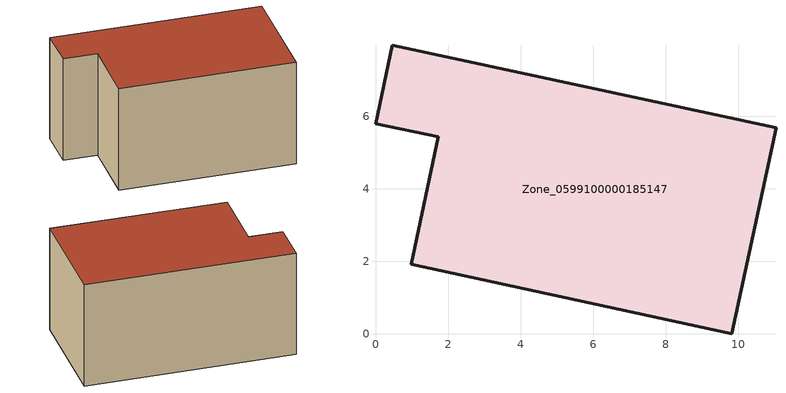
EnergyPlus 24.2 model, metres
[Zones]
Zone_0599100000185147
 floor ground (C_G): 11.04,5.68 9.82,0 0.98,1.92 1.73,5.43 0,5.8 0.46,7.96 z0
 wall outside (C_F): 9.82,0 11.04,5.68 0.46,7.96 0,5.8 1.73,5.43 0.98,1.92 9.82,0 z0:5.72
 roof outside (C_R): 0.98,1.92 9.82,0 11.04,5.68 0.46,7.96 0,5.8 1.73,5.43 z5.72
[BUILDING]
Pand.0599100000185147: North Axis=0; Terrain=City; Loads Convergence Tolerance Value=0.04; Temperature Convergence Tolerance Value=0.4; Solar Distribution=FullExterior; Maximum Number of Warmup Days=25; Minimum Number of Warmup Days=1
[Site:Location]
Rotterdam.The.Hague.AP_ZH_NLD Design_Conditions: Latitude=51.96; Longitude=4.45; Time Zone=1; Elevation=-4.5
[SITE:GROUNDTEMPERATURE:BUILDINGSURFACE]
18, 18, 18, 18, 18, 18, 18, 18, 18, 18, 18, 18
[MATERIAL] Thermal Absorptance=0.9; Solar Absorptance=0.7; Visible Absorptance=0.7
Name | Roughness | Thickness | Conductivity | Density | Specific Heat
G.TI.1975-1991 | MediumSmooth | 0.15 | 0.288461 | 540 | 1210
F.TI.1975-1991 | Rough | 0.3 | 0.230769 | 1920 | 840
R.TI.1975-1991 | MediumRough | 0.2 | 0.153846 | 1500 | 1000
[CONSTRUCTION]
C_G: G.TI.1975-1991
C_F: F.TI.1975-1991
C_R: R.TI.1975-1991
[ZONE]
Zone_0599100000185147: Type=1; Multiplier=1; Ceiling Height=Autocalculate; Volume=Autocalculate; Floor Area=autocalculate; Part of Total Floor Area=Yes
[ZONEINFILTRATION:DESIGNFLOWRATE]
Infil_Zone_0599100000185147: Zone or ZoneList or Space or SpaceList=Zone_0599100000185147; Schedule=AlwaysOn; Design Flow Rate Calculation Method=Flow/Area; Flow Rate per Floor Area=0.003; Constant Term Coefficient=1; Temperature Term Coefficient=0; Velocity Term Coefficient=0; Velocity Squared Term Coefficient=0
[HVACTEMPLATE:ZONE:IDEALLOADSAIRSYSTEM]
Zone_0599100000185147: Maximum Heating Supply Air Temperature=50; Minimum Cooling Supply Air Temperature=13; Maximum Heating Supply Air Humidity Ratio=0.0156; Minimum Cooling Supply Air Humidity Ratio=0.0077; Heating Limit=NoLimit; Cooling Limit=NoLimit; Dehumidification Control Type=ConstantSensibleHeatRatio; Cooling Sensible Heat Ratio=0.7; Dehumidification Setpoint=60; Humidification Control Type=None; Humidification Setpoint=30; Outdoor Air Method=None; Outdoor Air Flow Rate per Person=0.00944; Outdoor Air Flow Rate per Zone Floor Area=0; Outdoor Air Flow Rate per Zone=0; Demand Controlled Ventilation Type=None; Outdoor Air Economizer Type=NoEconomizer; Heat Recovery Type=None; Sensible Heat Recovery Effectiveness=0.7; Latent Heat Recovery Effectiveness=0.65
[ZONECONTROL:THERMOSTAT]
ThermostatControl_Zone_0599100000185147: Zone or ZoneList=Zone_0599100000185147; Control Type Schedule=DualSetpointControlType; Control 1=Thermostat_Zone_0599100000185147; Temperature Difference Between Cutout And Setpoint=0
[THERMOSTATSETPOINT:DUALSETPOINT]
Thermostat_Zone_0599100000185147: Heating Setpoint Temperature Schedule=HeatingSetpoint_Zone_0599100000185147; Cooling Setpoint Temperature Schedule=CoolingSetpoint_Zone_0599100000185147
[SCHEDULE:COMPACT]
HeatingSetpoint_Zone_0599100000185147: Through: 12/31, For: AllDays, Until: 24:00, 21
CoolingSetpoint_Zone_0599100000185147: Through: 12/31, For: AllDays, Until: 24:00, 24
DualSetpointControlType: Through: 12/31, For: AllDays, Until: 24:00, 4
AlwaysOn: Through: 12/31, For: AllDays, Until: 24:00, 1
